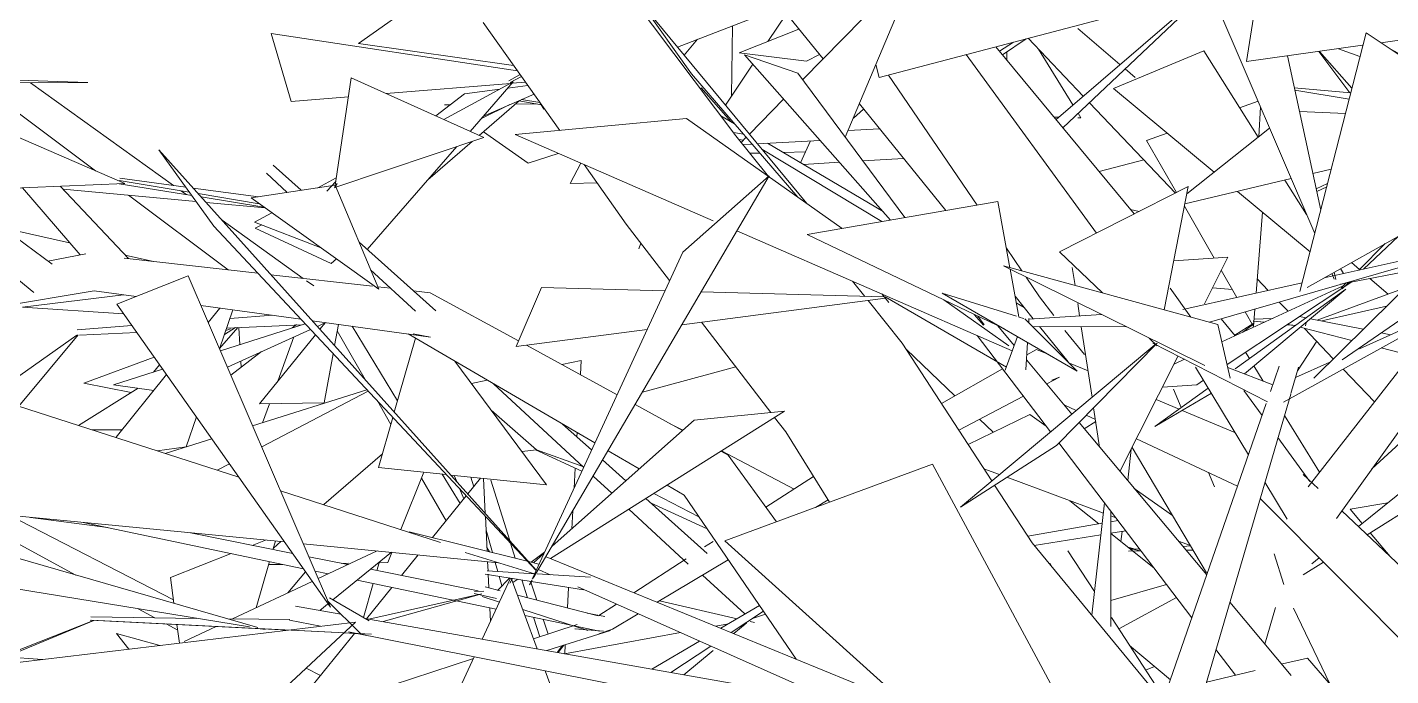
# Model space of a CAD drawing. Header units: millimetres. Extents: x 78096 to 288885, y -20632 to 149556.
# Drawn here: x 249843.1 to 250220.4, y 93652.2 to 93831.7 of the extents above; entities that cross this region are included whole.
import ezdxf

# ---------------------------------------------------------------- set-up
doc = ezdxf.new("R2010")
doc.units = ezdxf.units.MM
doc.layers.add('G-IMPT', color=8, linetype='Continuous', lineweight=9)
doc.layers.add('L-PLNT', color=71, linetype='Continuous', lineweight=9)

# ---------------------------------------------------------------- blocks, each defined once
blk = doc.blocks.new('ZZ-V - Tree Broadleaf 2 - 3dtree rotund SIMPLU-4826084-TOMH A-A')
at = {"layer": 'G-IMPT'}
for p, q in [((24490.44, 93863.17), (24484.08, 93822.23)), ((24361.25, 93817.26), (24393.71, 93850.4)), ((24373.02, 93801.34), (24393.71, 93850.4)), ((24258.82, 93841.82), (24238.32, 93827.23)), ((24326.55, 93826.25), (24365.62, 93841.36)), ((24382.35, 93817.79), (24465.66, 93839.82)), ((24214.08, 93830.04), (24282.31, 93819.64)), ((24214.08, 93830.04), (24219.68, 93811.2)), ((24549.64, 93831.46), (24521.23, 93827.46)), ((24281.22, 93821.17), (24238.32, 93827.23)), ((24332.11, 93828.4), (24328.4, 93824.01)), ((24516.18, 93826.75), (24484.08, 93822.23)), ((24472.26, 93825.21), (24447.25, 93814.79)), ((24472.26, 93825.21), (24487.25, 93801.3)), ((24512.62, 93813.63), (24504.11, 93825.05)), ((24513.21, 93814.85), (24504.22, 93825.06)), ((24279.9, 93816.87), (24283.02, 93818.64)), ((24280.21, 93816.44), (24283.41, 93818.1)), ((24381.48, 93821.4), (24382.35, 93817.79)), ((24280.34, 93816.19), (24245.97, 93813.36)), ((24281.12, 93816.62), (24261.88, 93806.2)), ((24277.42, 93814.61), (24267.59, 93813.35)), ((24269.17, 93802.92), (24281.12, 93816.62)), ((24285.17, 93815.61), (24279.62, 93814.9)), ((24284.51, 93816.54), (24280.78, 93816.23)), ((24333.14, 93814.93), (24341.32, 93805.64)), ((24475.11, 93791.64), (24447.25, 93814.79)), ((24235.5, 93812.5), (24219.68, 93811.2)), ((24259.66, 93807.2), (24267.59, 93813.35)), ((24271.67, 93801.79), (24282.79, 93811.41)), ((24272.84, 93807.13), (24286.86, 93813.23)), ((24281.72, 93810.49), (24287.44, 93810.55)), ((24282.64, 93811.39), (24288.95, 93810.28)), ((24283.41, 93811.73), (24288.48, 93810.94)), ((24288.6, 93810.77), (24289.56, 93809.11)), ((24346.47, 93802.18), (24355.95, 93811.85)), ((24487.25, 93811.28), (24482.12, 93809.47)), ((24262.04, 93810.28), (24263.65, 93810.3)), ((24272.29, 93806.5), (24280.19, 93810.33)), ((24338.57, 93807.26), (24342.39, 93805.01)), ((24487.48, 93801.48), (24487.97, 93809.61)), ((24257.46, 93789.49), (24269.77, 93800.14)), ((24272.83, 93802.79), (24285.26, 93794.15)), ((24342.08, 93802.61), (24344.82, 93802.19)), ((24343.6, 93800.66), (24344.78, 93800.45)), ((24344.23, 93799.88), (24345.6, 93801.29)), ((24344.71, 93799.28), (24347.22, 93799.42)), ((24348.7, 93799.49), (24366.06, 93800.41)), ((24351.46, 93799.64), (24383.48, 93780.71)), ((24462.13, 93802.43), (24456.4, 93800.41)), ((24464.69, 93785.99), (24456.4, 93800.41)), ((24240.69, 93770.27), (24265.5, 93798.71)), ((24293.53, 93796.84), (24285.26, 93794.15)), ((24349.92, 93798.02), (24383.13, 93777.96)), ((24232.12, 93790.08), (24227, 93787.3)), ((24494.7, 93789.43), (24500.68, 93779.88)), ((24501.65, 93769.6), (24481.55, 93786.3)), ((24214.27, 93780.4), (24209.51, 93777.83)), ((24475.12, 93767.83), (24466.87, 93782.18)), ((24488.44, 93780.58), (24486.73, 93758.18)), ((24227.68, 93770.8), (24209.51, 93777.83)), ((24209.69, 93776.16), (24211.52, 93777.05)), ((24209.69, 93776.16), (24230.75, 93766.39)), ((24516.4, 93764.82), (24526.09, 93773.91)), ((24315.84, 93770.43), (24316.46, 93771.95)), ((24515.16, 93764.54), (24522.47, 93771.88)), ((24230.75, 93766.39), (24232.15, 93767.6)), ((24481.36, 93756.97), (24477.05, 93764.47)), ((24510.06, 93764.93), (24510.9, 93763.59)), ((24145.25, 93754.24), (24173.21, 93757.72)), ((24510.8, 93760.15), (24477.24, 93744.64)), ((24478.68, 93738.39), (24513.16, 93761.25)), ((24480.91, 93737.18), (24511.57, 93759.24)), ((24483.53, 93735.85), (24511.57, 93759.24)), ((24503.63, 93750.69), (24527.98, 93759.63)), ((24510.29, 93759.64), (24511.62, 93760.98)), ((24510.57, 93759.34), (24512.49, 93761.15)), ((24145.25, 93754.24), (24173.24, 93752.46)), ((24199.92, 93754.03), (24196.68, 93750)), ((24420.31, 93755.5), (24422.49, 93754.18)), ((24486.39, 93753.75), (24486.02, 93748.87)), ((24522.84, 93754.56), (24504.86, 93750.44)), ((24199.81, 93742.72), (24203.49, 93753.54)), ((24214.54, 93752.02), (24202.68, 93751.14)), ((24229.1, 93750.01), (24227.6, 93748.17)), ((24486.02, 93748.87), (24483.67, 93752.97)), ((24488.99, 93750.07), (24485.91, 93750.38)), ((24485.91, 93750.38), (24488.98, 93750.07)), ((24485.97, 93750.37), (24488.99, 93750.07)), ((24491.19, 93751.09), (24486.18, 93750.94)), ((24498.73, 93751.68), (24500.55, 93751.31)), ((24500.6, 93750), (24500.34, 93749.06)), ((24501.77, 93751.07), (24516.32, 93748.13)), ((24113.17, 93713.21), (24160.28, 93746.55)), ((24144.27, 93726.86), (24160.69, 93746.57)), ((24175.57, 93749.15), (24160.38, 93748.03)), ((24176.91, 93747.26), (24161.1, 93746.53)), ((24199.85, 93742.84), (24204.85, 93748.68)), ((24223.53, 93749.66), (24200.04, 93742.18)), ((24201.18, 93746.74), (24204.25, 93748.65)), ((24201.54, 93747.81), (24202.81, 93748.28)), ((24222.63, 93749.37), (24201.75, 93748.41)), ((24201.98, 93737.68), (24225, 93748.08)), ((24205.15, 93748.57), (24205.42, 93743.89)), ((24226.36, 93746.63), (24210.84, 93727.48)), ((24219.89, 93748.5), (24221.13, 93749.46)), ((24226.9, 93748.95), (24229, 93749.89)), ((24231.67, 93743.64), (24232.73, 93749.51)), ((24232.4, 93747.67), (24240.08, 93734.27)), ((24236.51, 93748.99), (24249.08, 93728.37)), ((24480.81, 93746.53), (24486.06, 93749.8)), ((24485.74, 93749.35), (24483.07, 93747.33)), ((24495.32, 93749.42), (24497.6, 93749.19)), ((24495.34, 93749.43), (24497.63, 93749.21)), ((24497.63, 93749.21), (24495.35, 93749.44)), ((24498.93, 93748.69), (24513.2, 93745.05)), ((24521.33, 93747.12), (24523.87, 93746.6)), ((24220.41, 93746.01), (24215.94, 93733.78)), ((24248.19, 93725.24), (24254.01, 93745.71)), ((24521.34, 93742.97), (24529.49, 93740.89)), ((24162.28, 93733.23), (24181.71, 93740.45)), ((24202.96, 93735.4), (24211.42, 93741.95)), ((24205.68, 93739.35), (24205.78, 93737.58)), ((24228.78, 93727.77), (24231.26, 93741.39)), ((24290.28, 93705.1), (24264.96, 93739.31)), ((24466.88, 93739.85), (24464, 93738.52)), ((24552.61, 93740.67), (24518.75, 93709.48)), ((24184.07, 93737.1), (24170.49, 93732.77)), ((24185.13, 93735.59), (24171.22, 93718.24)), ((24181.54, 93736.29), (24183.2, 93738.33)), ((24160.77, 93721.53), (24177.27, 93731.83)), ((24162.28, 93733.23), (24175.35, 93730.63)), ((24181.63, 93731.22), (24170.49, 93732.77)), ((24208.97, 93721.41), (24240.6, 93731.41)), ((24458.71, 93721.21), (24473.47, 93731.83)), ((24470.27, 93732.81), (24460.76, 93732.09)), ((24470.27, 93732.81), (24472.13, 93734.04)), ((24228.78, 93727.77), (24210.84, 93727.48)), ((24240.99, 93730.98), (24211.49, 93715.56)), ((24213.66, 93727.53), (24211.75, 93722.29)), ((24243.5, 93728.3), (24247.21, 93721.83)), ((24458.71, 93721.21), (24474.32, 93730.42)), ((24190.57, 93715.56), (24193.4, 93723.87)), ((24243.8, 93709.85), (24247.76, 93723.75)), ((24287.5, 93714.77), (24275.02, 93725.72)), ((24424.08, 93724.52), (24407, 93716.26)), ((24424.08, 93724.52), (24428.62, 93721.31)), ((24556.04, 93726.59), (24515.01, 93693.57)), ((24172.88, 93720.31), (24164.55, 93720.31)), ((24439.12, 93720.63), (24442.32, 93722.62)), ((24184.81, 93713.77), (24197.66, 93717.83)), ((24190.57, 93715.56), (24182.52, 93714.51)), ((24228.64, 93699.61), (24244.89, 93713.65)), ((24287.5, 93714.77), (24283.48, 93714.29)), ((24287.27, 93714.74), (24300.08, 93708.86)), ((24300.33, 93710.18), (24287.5, 93714.79)), ((24202.56, 93710.89), (24199.19, 93709.12)), ((24243.8, 93709.85), (24262.56, 93707.93)), ((24250.03, 93692.7), (24256.38, 93708.56)), ((24411.38, 93709.53), (24415.69, 93707.93)), ((24517.44, 93691.27), (24550.37, 93711.93)), ((24255.74, 93706.95), (24262.51, 93695.14)), ((24261.46, 93708.04), (24266.4, 93699.94)), ((24263.85, 93707.8), (24290.28, 93705.1)), ((24268.54, 93702.58), (24272.09, 93706.96)), ((24269.4, 93707.23), (24270.16, 93704.57)), ((24273.37, 93697.19), (24272.9, 93706.88)), ((24274.91, 93706.36), (24280.12, 93689.68)), ((24417.73, 93707.17), (24444.46, 93697.24)), ((24258.72, 93690.47), (24268.09, 93702.02)), ((24320.05, 93702.7), (24332.5, 93696.24)), ((24452.98, 93704.09), (24463.59, 93696.6)), ((24319.1, 93700.13), (24334.75, 93692.95)), ((24147.54, 93696.09), (24168.84, 93693.26)), ((24273.88, 93686.71), (24273.41, 93696.32)), ((24444.14, 93694.46), (24423.51, 93690.87)), ((24446.51, 93696.48), (24447.91, 93695.96)), ((24448.47, 93695.21), (24446.51, 93694.87)), ((24208.88, 93688.34), (24212.55, 93689.79)), ((24273.6, 93692.52), (24275.36, 93686.34)), ((24443.77, 93691.27), (24425.33, 93688.28)), ((24450.63, 93692.38), (24446.51, 93691.71)), ((24186.22, 93679.41), (24203.08, 93686.06)), ((24215.29, 93689.52), (24214.61, 93687.18)), ((24214.73, 93687.59), (24216.8, 93689.38)), ((24246.38, 93683.57), (24247.51, 93686.4)), ((24273.83, 93687.75), (24274.57, 93686.54)), ((24280.36, 93688.9), (24281.65, 93684.79)), ((24286.09, 93683.69), (24289.74, 93686.42)), ((24453.22, 93687.28), (24451.27, 93687.85)), ((24451.41, 93686.75), (24454.87, 93686.81)), ((24451.59, 93687.59), (24454.94, 93686.72)), ((24452.06, 93687.22), (24454.45, 93687.36)), ((24465.19, 93689.54), (24468.53, 93688.3)), ((24466.44, 93688.05), (24468.6, 93688.17)), ((24467.33, 93686.99), (24469.29, 93687.02)), ((24494.34, 93677.51), (24491.73, 93685.96)), ((24213.63, 93683.84), (24209.91, 93671.04)), ((24213.39, 93682.99), (24217.34, 93683.06)), ((24233.59, 93683.35), (24235.52, 93683.38)), ((24243.37, 93681.37), (24243.99, 93683.53)), ((24243.82, 93683.53), (24246.38, 93683.57)), ((24250.21, 93679.99), (24254.83, 93685.69)), ((24274.15, 93681.22), (24274.02, 93683.83)), ((24276.14, 93683.62), (24276.87, 93681.06)), ((24499.77, 93680.18), (24505.35, 93683.68)), ((24504.18, 93684.86), (24502.15, 93683.23)), ((24186.22, 93679.41), (24187.2, 93672.3)), ((24218.75, 93675.2), (24223.64, 93681)), ((24274.38, 93676.55), (24274.19, 93680.37)), ((24277.24, 93679.78), (24277.99, 93677.13)), ((24283.53, 93678.77), (24285.07, 93673.82)), ((24285.89, 93678.39), (24287.63, 93673.17)), ((24333.52, 93680.11), (24345.25, 93669.34)), ((24239.63, 93668.36), (24242.34, 93677.79)), ((24240.51, 93668.04), (24247.54, 93676.7)), ((24446.53, 93673.09), (24461.92, 93677.54)), ((24274.83, 93667.32), (24274.65, 93670.99)), ((24321.56, 93672.95), (24343.06, 93668.04)), ((24464.7, 93673.88), (24448.7, 93665.23)), ((24489.17, 93660.95), (24492.04, 93671.11)), ((24507.1, 93650.02), (24497.07, 93670.98)), ((24286.75, 93668.45), (24288.44, 93663.03)), ((24289.39, 93667.89), (24290.75, 93663.79)), ((24346.64, 93667.22), (24347.85, 93666.95)), ((24347.31, 93668.09), (24350.89, 93669.31)), ((24188.01, 93666.42), (24188.73, 93661.26)), ((24224.14, 93647.86), (24237.21, 93663.97)), ((24327.4, 93664.19), (24295.29, 93658.33)), ((24340.64, 93666.6), (24337.15, 93665.96)), ((24342.15, 93663.91), (24345.3, 93666.51)), ((24343.29, 93665.43), (24345.77, 93666.76)), ((24328.29, 93652.49), (24336.43, 93659.2))]:
    blk.add_line(p, q, dxfattribs=at)
blk = doc.blocks.new('ZZ-V - Tree Broadleaf 2 - 3dtree rotund SIMPLU-4826109-TOMH A-A')
at = {"layer": 'G-IMPT'}
for p, q in [((24459.37, 93876.46), (24502.93, 93774.62)), ((24342.75, 93801.73), (24312.48, 93841.85)), ((24330.46, 93818.83), (24316.49, 93838.4)), ((24316.49, 93838.4), (24362.36, 93782.99)), ((24366.85, 93822.98), (24355.24, 93837.34)), ((24431.33, 93806.2), (24467.79, 93837.51)), ((24468.66, 93837.37), (24433.23, 93803.92)), ((24293.99, 93803.18), (24272.78, 93833.07)), ((24351.61, 93827.84), (24356.73, 93835.5)), ((24341.51, 93812.73), (24341.76, 93832.13)), ((24343.63, 93824.68), (24360.18, 93831.23)), ((24437.35, 93831.41), (24449.04, 93821.41)), ((24498.85, 93758.64), (24517.13, 93830.2)), ((24545.34, 93811.32), (24517.13, 93830.2)), ((24452.99, 93780.08), (24414.64, 93826.33)), ((24415.66, 93825.11), (24419.6, 93827.64)), ((24423.06, 93828.55), (24416.48, 93824.11)), ((24423.58, 93828.69), (24438.86, 93812.66)), ((24426.46, 93825.68), (24436.03, 93810.24)), ((24509.49, 93825.8), (24515.45, 93823.61)), ((24635.6, 93825.73), (24510.55, 93739.7)), ((24545.84, 93813.67), (24523.79, 93825.75)), ((24343.63, 93824.68), (24362.29, 93822.36)), ((24359.91, 93819.07), (24345.11, 93824.1)), ((24345.11, 93824.1), (24385.55, 93778.37)), ((24362.29, 93822.36), (24365.85, 93824.22)), ((24442.54, 93774.79), (24406.43, 93824.16)), ((24417.72, 93822.62), (24417.73, 93824.95)), ((24495.38, 93823.82), (24504.6, 93781.15)), ((24163.33, 93816.45), (24100.35, 93818.65)), ((24330.46, 93818.83), (24359.89, 93784.73)), ((24339.83, 93810.21), (24347.39, 93821.52)), ((24359.91, 93819.07), (24389.5, 93779.06)), ((24409.49, 93782.51), (24385, 93818.49)), ((24450.46, 93820.19), (24453.23, 93817.82)), ((24502.66, 93734.65), (24590.29, 93821.12)), ((24076.54, 93817.45), (24148.44, 93758.28)), ((24163.33, 93816.45), (24127.15, 93816.26)), ((24133.04, 93816.29), (24165.52, 93792.01)), ((24147.46, 93816.37), (24187.12, 93787.94)), ((24236.28, 93817.73), (24231.72, 93787.39)), ((24236.28, 93817.73), (24272.95, 93801.21)), ((24497.29, 93814.99), (24512.89, 93813.61)), ((24497.43, 93814.31), (24512.43, 93811.81)), ((24090.43, 93812.9), (24153.47, 93766.13)), ((24117.85, 93812.65), (24173.62, 93788.51)), ((24400.79, 93781.01), (24376.91, 93810.55)), ((24440.58, 93810.86), (24464.4, 93785.85)), ((24375.25, 93806.6), (24378.08, 93809.1)), ((24430.8, 93806.85), (24432.05, 93806.82)), ((24437.35, 93806.7), (24438.24, 93806.68)), ((24437.47, 93807.92), (24438.24, 93806.68)), ((24498.72, 93808.38), (24511.42, 93807.85)), ((24329.05, 93806.48), (24281.6, 93802.02)), ((24329.05, 93806.48), (24372.19, 93776.06)), ((24382.5, 93803.64), (24373.8, 93803.17)), ((24467.54, 93785.62), (24490.44, 93803.83)), ((24272.95, 93801.21), (24231.72, 93787.39)), ((24336.43, 93778.19), (24281.6, 93802.02)), ((24351.78, 93790.45), (24342.75, 93801.73)), ((24360.57, 93794.26), (24363.38, 93800.27)), ((24198.24, 93776.69), (24183.02, 93797.82)), ((24287.47, 93681.49), (24183.02, 93797.82)), ((24346.65, 93796.86), (24349.36, 93796.93)), ((24355.77, 93797.09), (24361.97, 93797.25)), ((24389.13, 93795.44), (24377.89, 93794.76)), ((24214.68, 93793.53), (24222.42, 93786.61)), ((24296.89, 93788.46), (24299.81, 93794.11)), ((24312.38, 93777.27), (24300.71, 93793.72)), ((24371.4, 93794.37), (24361.4, 93793.76)), ((24443.23, 93791.85), (24455.64, 93795.04)), ((24502.41, 93791.26), (24507.49, 93792.47)), ((24173.62, 93788.51), (24125.97, 93786.53)), ((24155.7, 93787.76), (24174.59, 93767.73)), ((24172.01, 93788.44), (24192.12, 93785.19)), ((24172.06, 93789.35), (24191.45, 93786.12)), ((24172.22, 93789.93), (24190.46, 93787.5)), ((24208.53, 93784.51), (24231.85, 93788.03)), ((24212.84, 93791.33), (24218.56, 93786.02)), ((24232.02, 93789.07), (24229.55, 93786.38)), ((24232.37, 93788.52), (24231.64, 93787.3)), ((24243.88, 93759.21), (24231.85, 93788.03)), ((24351.92, 93790.6), (24286.65, 93679.21)), ((24304.3, 93788.65), (24296.89, 93788.46)), ((24351.92, 93790.6), (24328.02, 93769.48)), ((24467, 93782.83), (24496.42, 93789.84)), ((24503.32, 93787.05), (24506.47, 93788.48)), ((24145.29, 93787.33), (24161.2, 93768.74)), ((24156.52, 93786.89), (24193.35, 93783.49)), ((24174.6, 93785.22), (24202.2, 93764.59)), ((24189.12, 93786.51), (24190.63, 93785.43)), ((24192.54, 93787.22), (24210.58, 93784.82)), ((24193.89, 93785.72), (24210.77, 93782.91)), ((24194.75, 93784.76), (24212.09, 93781.96)), ((24208.53, 93784.51), (24243.88, 93759.21)), ((24432.32, 93769.62), (24467.94, 93787.64)), ((24467.94, 93787.64), (24461.29, 93753.54)), ((24503.49, 93786.3), (24506.25, 93787.59)), ((24196.12, 93783.23), (24212.42, 93781.73)), ((24362.5, 93774.39), (24415.27, 93783.52)), ((24415.27, 93783.52), (24418.56, 93765.19)), ((24451.95, 93781.34), (24454.36, 93780.77)), ((24538.26, 93780.73), (24500.81, 93759.74)), ((24198.24, 93776.69), (24287.41, 93681.36)), ((24200.5, 93778.35), (24222.99, 93762.24)), ((24324.39, 93761.61), (24312.38, 93777.27)), ((24139.87, 93776.21), (24158.32, 93772.11)), ((24419.24, 93742.22), (24342.98, 93775.35)), ((24362.5, 93774.39), (24417.03, 93748.23)), ((24162.85, 93769.06), (24152.3, 93767.01)), ((24238.42, 93772.3), (24259.71, 93753.26)), ((24286.32, 93679.01), (24328.02, 93769.48)), ((24421.9, 93764.28), (24417.59, 93770.61)), ((24432.32, 93769.62), (24444.16, 93758.21)), ((24210.43, 93763.66), (24173.46, 93767.85)), ((24173.68, 93768.69), (24181.56, 93766.93)), ((24476.12, 93749.5), (24416.82, 93765.67)), ((24472.53, 93738.09), (24416.82, 93765.67)), ((24436.59, 93760.28), (24435.83, 93765.27)), ((24478.87, 93768.08), (24463.94, 93767.1)), ((24478.87, 93768.08), (24472.4, 93755.21)), ((24533.62, 93767.35), (24473.81, 93750.13)), ((24532.97, 93768.52), (24505.51, 93762.38)), ((24510.03, 93760.67), (24533.63, 93765.21)), ((24513.07, 93766.61), (24515.31, 93764.69)), ((24191.11, 93762.98), (24171.4, 93755.07)), ((24191.11, 93762.98), (24230.54, 93671.22)), ((24242.18, 93760.06), (24214.06, 93763.25)), ((24223.93, 93761.56), (24225.93, 93760.13)), ((24241.62, 93764.64), (24254.04, 93753.12)), ((24378.38, 93757.24), (24375.04, 93761.42)), ((24418.64, 93764.77), (24421.02, 93751.56)), ((24426.79, 93757.09), (24423.05, 93762.58)), ((24487.03, 93762.1), (24490.06, 93758.92)), ((24507.66, 93763.58), (24508.34, 93761.99)), ((24508.32, 93763.95), (24508.75, 93761.93)), ((24518.18, 93762.24), (24523.25, 93757.9)), ((24165.16, 93758.83), (24064.45, 93741.88)), ((24176.77, 93757.23), (24165.16, 93758.83)), ((24247.17, 93759.49), (24243.6, 93759.9)), ((24258.15, 93758.25), (24253.54, 93758.77)), ((24282.55, 93744.93), (24258.15, 93758.25)), ((24288.89, 93759.7), (24281.88, 93743.38)), ((24288.89, 93759.7), (24323.07, 93758.76)), ((24333.1, 93758.49), (24383.75, 93757.1)), ((24383.13, 93757.91), (24385.04, 93755.59)), ((24437.23, 93736.58), (24399.81, 93758.16)), ((24420.42, 93751.73), (24399.81, 93758.16)), ((24462.89, 93759.54), (24468.67, 93751.53)), ((24499.46, 93761.02), (24466.45, 93753.64)), ((24480.14, 93759.11), (24474.63, 93759.65)), ((24171.4, 93755.07), (24230.54, 93671.22)), ((24222.32, 93750.94), (24194.64, 93754.76)), ((24327.76, 93749.37), (24384.1, 93756.73)), ((24388.77, 93744.28), (24379.3, 93756.1)), ((24384.05, 93757.12), (24417.66, 93737.65)), ((24400.24, 93756.28), (24418.31, 93743.54)), ((24425.04, 93751.03), (24419.99, 93757.27)), ((24430.69, 93751.96), (24426.79, 93757.09)), ((24437.87, 93751.85), (24437.35, 93755.3)), ((24493.13, 93755.69), (24495.58, 93753.12)), ((24258.16, 93746), (24225.5, 93750.51)), ((24352.38, 93725.12), (24333.23, 93750.09)), ((24408.65, 93752.25), (24411.27, 93749.29)), ((24409.68, 93751.75), (24411.41, 93749.42)), ((24422.47, 93751.09), (24421.02, 93751.54)), ((24437.23, 93736.58), (24422.68, 93751.03)), ((24423.85, 93751.12), (24423.78, 93749.93)), ((24423.84, 93750.95), (24443.96, 93752.23)), ((24480.96, 93746.36), (24477.05, 93751.06)), ((24532.25, 93750.38), (24515.31, 93742.74)), ((24303.69, 93716.69), (24252.07, 93746.84)), ((24253.38, 93746.9), (24258.16, 93746)), ((24281.88, 93743.38), (24318.17, 93748.12)), ((24409.49, 93746.45), (24429.82, 93719.73)), ((24415.26, 93749.08), (24419.77, 93743.69)), ((24424.82, 93748.9), (24450.86, 93748.82)), ((24434.65, 93739.15), (24426.76, 93748.9)), ((24433.81, 93747.85), (24439.23, 93741.13)), ((24441.3, 93729.31), (24438.33, 93748.86)), ((24476.12, 93749.5), (24479.55, 93734.61)), ((24532.92, 93749.39), (24494.28, 93727.96)), ((24500.08, 93748.4), (24508.08, 93740)), ((24535, 93747.94), (24501.11, 93704.57)), ((24309.84, 93730.04), (24284.73, 93743.75)), ((24413.57, 93706.16), (24388.77, 93744.28)), ((24403.34, 93729.74), (24389.91, 93742.53)), ((24404.86, 93698.89), (24458.69, 93743.83)), ((24420.66, 93746.14), (24417.29, 93736.84)), ((24423.44, 93744.53), (24422.96, 93736.9)), ((24425.89, 93742.58), (24423.22, 93741.06)), ((24429.3, 93741.16), (24425.89, 93742.58)), ((24431.45, 93715.99), (24459.36, 93744.29)), ((24457.14, 93745.71), (24459.35, 93743.58)), ((24458.14, 93744.32), (24489.91, 93728.04)), ((24503.48, 93744.82), (24498.18, 93736.65)), ((24543.75, 93744.32), (24508.92, 93695.78)), ((24299.9, 93739.53), (24294.52, 93738.4)), ((24299.9, 93739.53), (24299.68, 93735.59)), ((24423.22, 93739.58), (24435.73, 93724.66)), ((24440.19, 93736.6), (24435.05, 93738.75)), ((24465.05, 93740.62), (24449.04, 93708.79)), ((24484.87, 93740.03), (24483.79, 93741.78)), ((24507.1, 93739.04), (24497.63, 93734.76)), ((24342.7, 93737.74), (24316.86, 93730.77)), ((24416.5, 93737.24), (24399.61, 93727.62)), ((24469.97, 93737.62), (24484.6, 93713.38)), ((24478.86, 93737.61), (24491.34, 93732.78)), ((24488.7, 93733.8), (24486.11, 93738)), ((24493.14, 93737.97), (24490.7, 93730.95)), ((24498.49, 93737.68), (24496.34, 93730.34)), ((24510.82, 93737.13), (24519.46, 93728.05)), ((24273.9, 93734.09), (24269.51, 93733.17)), ((24275.68, 93733.05), (24300.58, 93709.95)), ((24432.28, 93734.86), (24428.75, 93733)), ((24430.13, 93734.07), (24432.28, 93734.86)), ((24463.84, 93731.6), (24465.99, 93726.45)), ((24483.34, 93731.23), (24488.38, 93724.25)), ((24205.17, 93707.19), (24141.32, 93727.82)), ((24422.31, 93729.6), (24404.44, 93720.19)), ((24465.42, 93726.03), (24459.06, 93728.7)), ((24489.53, 93727.57), (24460.17, 93643.08)), ((24496.3, 93730.2), (24469.28, 93637.91)), ((24356.21, 93725.5), (24291.44, 93684.67)), ((24327.97, 93720.15), (24314.84, 93727.32)), ((24331.22, 93723.03), (24356.21, 93725.5)), ((24356.52, 93719.73), (24353.43, 93723.75)), ((24436.94, 93725.67), (24433.55, 93727.26)), ((24442.23, 93723.19), (24439.71, 93724.37)), ((24443.39, 93715.53), (24441.74, 93726.42)), ((24480.86, 93719.57), (24466.28, 93725.67)), ((24504.23, 93708.56), (24494.56, 93724.27)), ((24331.22, 93723.03), (24291.88, 93688.15)), ((24294.77, 93721.9), (24302.78, 93714.73)), ((24324.58, 93722.01), (24328.02, 93720.19)), ((24413.96, 93719.63), (24410.19, 93723.22)), ((24437.7, 93722.32), (24473.06, 93680.16)), ((24298.79, 93719.55), (24298.72, 93718.36)), ((24368.64, 93700.26), (24356.52, 93719.73)), ((24432.14, 93716.69), (24468.94, 93668.31)), ((24481.58, 93704.7), (24453.6, 93717.84)), ((24492.77, 93718.16), (24501.57, 93705.99)), ((24315.97, 93709.51), (24307.35, 93714.54)), ((24340.56, 93713.28), (24338.56, 93714.37)), ((24338.78, 93714.51), (24358.84, 93703.93)), ((24353.94, 93694.84), (24340.56, 93713.28)), ((24404.86, 93698.89), (24431.45, 93715.99)), ((24452.13, 93714.93), (24451.17, 93706.26)), ((24473.02, 93680.75), (24452.39, 93715.43)), ((24298.24, 93709.71), (24297.93, 93704.2)), ((24305.85, 93711.98), (24312.28, 93706.23)), ((24397.15, 93710.78), (24339.71, 93689.59)), ((24397.15, 93710.78), (24470.96, 93573.66)), ((24473.49, 93708.5), (24475.15, 93704.52)), ((24074.68, 93704.69), (24210.38, 93665.63)), ((24265.48, 93705.98), (24264.79, 93707.7)), ((24303.23, 93707.5), (24308.35, 93702.75)), ((24328.4, 93702.25), (24323.69, 93705)), ((24364.2, 93707.4), (24351.02, 93698.87)), ((24424.74, 93688.99), (24414.34, 93704.98)), ((24489.16, 93705.82), (24495.32, 93695.61)), ((24503.89, 93704.11), (24499.78, 93707.99)), ((24114.84, 93704.63), (24160.04, 93680.12)), ((24261.01, 93689.15), (24216.68, 93703.47)), ((24267.4, 93701.18), (24266.3, 93703.92)), ((24317.8, 93701.29), (24334.78, 93686.11)), ((24359.38, 93656.86), (24328.4, 93702.25)), ((24368.24, 93700.91), (24364.75, 93698.83)), ((24545.66, 93643.21), (24487.83, 93701.28)), ((24134, 93697.41), (24217.8, 93689.28)), ((24297.58, 93697.86), (24297.3, 93692.95)), ((24313.11, 93698.33), (24329.48, 93683.15)), ((24443.19, 93694.3), (24435.19, 93700.68)), ((24444.78, 93700.07), (24441.22, 93668.99)), ((24446.51, 93697.8), (24446.53, 93665.85)), ((24554.48, 93656.18), (24510.44, 93697.89)), ((24512.76, 93698.38), (24523.18, 93700.15)), ((24512.76, 93698.38), (24516.08, 93694.43)), ((24141.59, 93696.67), (24187.07, 93673.24)), ((24162.11, 93694.68), (24223.04, 93681.86)), ((24056.61, 93690.44), (24208.13, 93665.74)), ((24191.75, 93691.81), (24220.06, 93686.08)), ((24252.3, 93692.06), (24284.98, 93683.96)), ((24339.71, 93689.59), (24466.7, 93575.05)), ((24458.43, 93682.13), (24446.51, 93691.65)), ((24449.6, 93692.21), (24449.29, 93689.43)), ((24518.29, 93691.8), (24523.78, 93685.26)), ((24222.99, 93688.77), (24277.06, 93683.53)), ((24227.13, 93679.14), (24243.4, 93686.8)), ((24231.19, 93673.28), (24247.37, 93686.41)), ((24267.77, 93686.38), (24287, 93680.48)), ((24289.6, 93686.12), (24286.69, 93683.54)), ((24336.43, 93689.42), (24334.05, 93687.88)), ((24459.14, 93647.24), (24424.74, 93688.99)), ((24434.61, 93686.84), (24441.97, 93675.55)), ((24224.54, 93685.18), (24235.33, 93683)), ((24285.33, 93683.87), (24288.23, 93683.15)), ((24290.18, 93685.19), (24389.81, 93644.41)), ((24328.99, 93684.6), (24314.51, 93675.23)), ((24340.61, 93684.36), (24320.96, 93672.59)), ((24429.64, 93683.36), (24430.38, 93682.15)), ((24203.41, 93667.98), (24225.49, 93678.37)), ((24226.26, 93681.18), (24229.85, 93680.42)), ((24237.9, 93678.73), (24276.36, 93670.63)), ((24241.6, 93681.73), (24271.36, 93675.71)), ((24272.54, 93662.36), (24280.34, 93679.28)), ((24273.36, 93680.4), (24300.56, 93676.03)), ((24273.85, 93681.24), (24287, 93680.47)), ((24280.12, 93679.31), (24276.71, 93675.82)), ((24280.87, 93679.19), (24280.18, 93677.84)), ((24287.74, 93659.67), (24280.54, 93679.25)), ((24282.37, 93678.95), (24280.97, 93678.07)), ((24285.57, 93677.38), (24286.16, 93678.64)), ((24286.3, 93678.62), (24285.57, 93677.38)), ((24287.77, 93680.43), (24302.47, 93679.57)), ((24288.08, 93681.65), (24291.3, 93680.22)), ((24241.15, 93667.93), (24272.4, 93674.89)), ((24272.4, 93674.89), (24245.08, 93667.23)), ((24270.26, 93675.04), (24276.43, 93673.62)), ((24270.38, 93675.57), (24272.98, 93675.68)), ((24277.51, 93675.75), (24273.36, 93676.81)), ((24304.62, 93668.83), (24282.27, 93674.53)), ((24296.4, 93676.7), (24296.08, 93671.01)), ((24298.97, 93676.82), (24407.13, 93628.78)), ((24177.3, 93670.76), (24181.88, 93668.28)), ((24220.82, 93671.53), (24233.39, 93669.3)), ((24227.55, 93670.33), (24230.18, 93672.46)), ((24229.67, 93672.96), (24239, 93663.79)), ((24230.22, 93673.85), (24241.27, 93667.41)), ((24277.29, 93672.65), (24272.49, 93674.18)), ((24309.64, 93672.08), (24304.81, 93668.95)), ((24338.58, 93665.38), (24349.25, 93671.71)), ((24479.42, 93672.57), (24496.38, 93652.35)), ((24125.94, 93653.74), (24237.48, 93667.1)), ((24131.63, 93654.42), (24164.97, 93667.58)), ((24165.02, 93667.58), (24134.6, 93654.98)), ((24241.86, 93663.76), (24163.98, 93667.63)), ((24163.98, 93667.63), (24218.79, 93664.86)), ((24164.2, 93668.52), (24193.51, 93668.12)), ((24164.36, 93667.6), (24241.86, 93663.76)), ((24180.51, 93614.09), (24237.48, 93667.1)), ((24202.14, 93668), (24219.27, 93667.77)), ((24219.21, 93667.62), (24227.73, 93665.93)), ((24240.04, 93668.12), (24370.65, 93644.98)), ((24301.76, 93664.81), (24283.74, 93670.58)), ((24284.33, 93668.96), (24304.97, 93664.61)), ((24301.61, 93669.59), (24306.47, 93668.61)), ((24315.65, 93669.41), (24308.54, 93665.15)), ((24341.44, 93664.21), (24350.34, 93670.1)), ((24446.68, 93668.33), (24460.25, 93647.51)), ((24171.26, 93663.91), (24183.27, 93660.61)), ((24171.26, 93663.91), (24174.7, 93659.58)), ((24185.03, 93666.57), (24188.23, 93664.83)), ((24190.01, 93661.68), (24198.91, 93665.87)), ((24211.1, 93665.25), (24212.49, 93665.02)), ((24234.24, 93664.08), (24240.3, 93663.77)), ((24235.52, 93664.39), (24404.78, 93630.9)), ((24286.71, 93662.47), (24298.79, 93666.42)), ((24290.38, 93659.2), (24307.99, 93664.75)), ((24306.1, 93664.6), (24298.12, 93665.27)), ((24298.24, 93665.19), (24306.1, 93664.6)), ((24304.76, 93663.85), (24308.54, 93665.15)), ((24294.78, 93660.59), (24293.25, 93658.69)), ((24293.56, 93658.64), (24295.12, 93660.7)), ((24295.51, 93660.82), (24295.37, 93658.35)), ((24319.48, 93654.05), (24332.65, 93661.86)), ((24324.7, 93653.12), (24335.79, 93660.46)), ((24462.98, 93651.14), (24451.71, 93660.61)), ((24475.61, 93659.55), (24481.03, 93652.42)), ((24140.55, 93657.44), (24150.85, 93656.73)), ((24203.13, 93635.14), (24270.08, 93657.03)), ((24260.49, 93636.23), (24270.3, 93657.51)), ((24500.95, 93657.13), (24494.05, 93655.5)), ((24534.71, 93618.09), (24500.95, 93657.13)), ((24223.76, 93654.33), (24227.73, 93652.29)), ((24300.48, 93625.07), (24289.97, 93653.62)), ((24458.62, 93654.8), (24456.14, 93653.82)), ((24486.45, 93653.7), (24472.97, 93650.51))]:
    blk.add_line(p, q, dxfattribs=at)

msp = doc.modelspace()

# ---------------------------------------------------------------- block references
at = {"layer": 'L-PLNT'}
for name in ['ZZ-V - Tree Broadleaf 2 - 3dtree rotund SIMPLU-4826109-TOMH A-A', 'ZZ-V - Tree Broadleaf 2 - 3dtree rotund SIMPLU-4826084-TOMH A-A']:
    msp.add_blockref(name, (225696.455, 0), dxfattribs=at)

doc.saveas('drawing.dxf')
